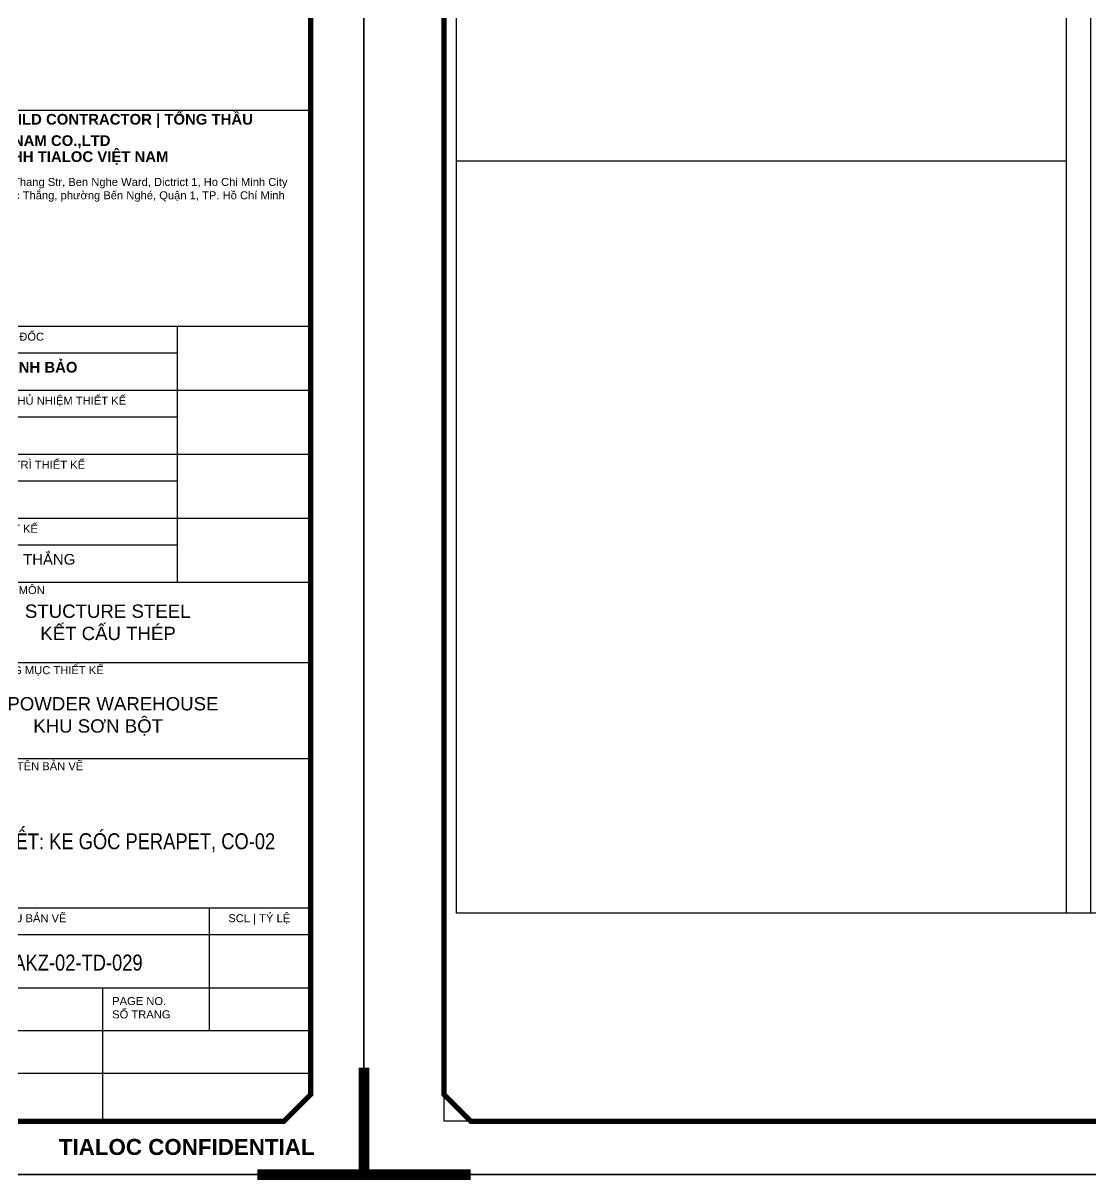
# Model space of a CAD drawing. Header units: inches. Extents: x 340055 to 349452, y -34649 to -30845.
# Drawn here: x 348237.1 to 348469.3, y -33307.2 to -33055.8 of the extents above; entities that cross this region are included whole.
import ezdxf
from ezdxf.enums import TextEntityAlignment as Align

# ---------------------------------------------------------------- set-up
doc = ezdxf.new("R2010")
doc.units = ezdxf.units.IN
doc.header["$MEASUREMENT"] = 0
for name, color, linetype in [('0 @ 1', 7, 'Continuous'), ('2', 2, 'Continuous'), ('3', 3, 'Continuous'), ('NET IN', 3, 'Continuous')]:
    doc.layers.add(name, color=color, linetype=linetype)
doc.layers.add('Cover text', color=7, linetype='Continuous', true_color=0x52370f)
for name, color, linetype, lineweight in [('TEXT @ 1', 7, 'Continuous', 20), ('TL-TIILE BLOCK A2$0$TL-TITLE BLOCK - TEXT @ 1', 7, 'Continuous', 25), ('TL-TIILE BLOCK A2$0$TL-TITLE BLOCK 1', 7, 'Continuous', 50), ('TL-TIILE BLOCK A2$0$TL-TITLE BLOCK 2', 7, 'Continuous', 25)]:
    doc.layers.add(name, color=color, linetype=linetype, lineweight=lineweight)
doc.styles.add('TIEU DE', font='', dxfattribs={"width": 0.8})
doc.styles.add('TL-TIILE BLOCK A2$0$MEP-TEXT T.BLOCK 1', font='arial.ttf', dxfattribs={"height": 1.5})
doc.styles.add('TL-TIILE BLOCK A2$0$MEP-TEXT T.BLOCK 2', font='arial.ttf')
doc.styles.add('TL-TIILE BLOCK A2$0$MEP-TEXT T.BLOCK 3', font='arial.ttf', dxfattribs={"height": 3})
doc.styles.get('TIEU DE').set_extended_font_data('.VnArial NarrowH')

# ---------------------------------------------------------------- blocks, each defined once
blk = doc.blocks.new('kt kien truc 1')
at = {"layer": 'Defpoints'}
for p in [(15, 15), (20, 10)]:
    blk.add_line(p, (15, 10), dxfattribs=at)
at = {"layer": 'Defpoints', "color": 8}
blk.add_lwpolyline([(0, 0), (594, 0), (594, 420), (0, 420)], close=True, dxfattribs=at)
at = {"layer": 'Defpoints', "color": 8, "const_width": 2}
for points in [[(0, 20), (0, 0), (20, 0)], [(594, 20), (594, 0), (574, 0)]]:
    blk.add_lwpolyline(points, dxfattribs=at)
at = {"layer": 'TL-TIILE BLOCK A2$0$TL-TITLE BLOCK 1', "const_width": 1}
blk.add_lwpolyline([(20, 10), (579, 10), (584, 15), (584, 405), (579, 410), (20, 410), (15, 405), (15, 15)], close=True, dxfattribs=at)
at = {"layer": 'TL-TIILE BLOCK A2$0$TL-TITLE BLOCK 2'}
for p, q in [((509, 199.5), (584, 199.5)), ((509, 159), (584, 159)), ((559, 159), (559, 111)), ((509, 154), (559, 154)), ((509, 147), (584, 147)), ((509, 142), (559, 142)), ((509, 135), (584, 135)), ((509, 130), (559, 130)), ((509, 123), (584, 123)), ((509, 118), (559, 118)), ((509, 111), (584, 111)), ((509, 96), (584, 96)), ((509, 78), (584, 78)), ((509, 50), (584, 50)), ((565, 50), (565, 27)), ((509, 45), (584, 45)), ((509, 35), (584, 35)), ((545, 35), (545, 10)), ((509, 27), (584, 27)), ((509, 19), (584, 19))]:
    blk.add_line(p, q, dxfattribs=at)
at = {"layer": '0 @ 1', "attachment_point": 1}
for s, width, insert, char_height, style in [('\\pt10;{\\fArial|b1|i0|c0|p34;NGUYỄN THANH BẢO}', 32.1571, (510.79, 152.31), 2, 'TL-TIILE BLOCK A2$0$MEP-TEXT T.BLOCK 2'), ('\\pt15;{\\fArial|b1|i0|c0|p34;TIALOC CONFIDENTIAL}', 49.3859, (536.78, 6.67), 3, 'TL-TIILE BLOCK A2$0$MEP-TEXT T.BLOCK 3')]:
    blk.add_mtext_dynamic_manual_height_columns(s, width=width, gutter_width=12.5, heights=[0], dxfattribs=dict(at, insert=insert, char_height=char_height, style=style))
at = {"layer": 'TEXT @ 1', "attachment_point": 1, "style": 'TL-TIILE BLOCK A2$0$MEP-TEXT T.BLOCK 1'}
for s, width, insert, char_height in [('{\\C1;NGUYỄN VĂN THẮNG}', 50.8254, (510.84, 116.31), 2), ('\\pi10.02899;{\\C1;STUCTURE STEEL \\P\\pi12.90587;KẾT CẤU THÉP}', 50.8254, (520.39, 106.84), 2.5), ('\\pi10.78205;{\\C1;POWDER WAREHOUSE\\P     KHU SƠN BỘT}', 64.0147, (516.35, 89.49), 2.5)]:
    blk.add_mtext_dynamic_manual_height_columns(s, width=width, gutter_width=15, heights=[0], dxfattribs=dict(at, insert=insert, char_height=char_height))
at = {"layer": 'TL-TIILE BLOCK A2$0$TL-TITLE BLOCK - TEXT @ 1', "attachment_point": 1}
for s, width, insert, char_height, style in [('{\\fArial|b1|i0|c0|p34;DESIGN & BUILD CONTRACTOR | TỔNG THẦU}', 66.5482, (510.78, 198.79), 2, 'TL-TIILE BLOCK A2$0$MEP-TEXT T.BLOCK 2'), ('{\\fArial|b1|i0|c0|p34;TIALOC VIETNAM CO.,LTD}', 66.5482, (510.78, 194.79), 2, 'TL-TIILE BLOCK A2$0$MEP-TEXT T.BLOCK 2'), ('{\\fArial|b1|i0|c0|p34;CÔNG TY TNHH TIALOC VIỆT NAM}', 66.5482, (510.78, 191.79), 2, 'TL-TIILE BLOCK A2$0$MEP-TEXT T.BLOCK 2'), ('ADD:^I37 Ton Duc Thang Str, Ben Nghe Ward, Dictrict 1, Ho Chi Minh City ', 70.4569, (510.78, 186.79), 1.5, 'TL-TIILE BLOCK A2$0$MEP-TEXT T.BLOCK 1'), ('Địa chỉ: 37 Tôn Đức Thắng, phường Bến Nghé, Quận 1, TP. Hồ Chí Minh', 70.522, (510.78, 184.29), 1.5, 'TL-TIILE BLOCK A2$0$MEP-TEXT T.BLOCK 1'), ('DIRECTOR | GIÁM ĐỐC', 57.2397, (510.78, 157.79), 1.5, 'TL-TIILE BLOCK A2$0$MEP-TEXT T.BLOCK 1'), ('APPROVED BY | CHỦ NHIỆM THIẾT KẾ', 57.2397, (510.78, 145.79), 1.5, 'TL-TIILE BLOCK A2$0$MEP-TEXT T.BLOCK 1'), ('CHECK BY | CHỦ TRÌ THIẾT KẾ', 50.8254, (510.78, 133.79), 1.5, 'TL-TIILE BLOCK A2$0$MEP-TEXT T.BLOCK 1'), ('DESIGNED | THIẾT KẾ', 44.9979, (510.78, 121.79), 1.5, 'TL-TIILE BLOCK A2$0$MEP-TEXT T.BLOCK 1'), ('DEPARMENT | BỘ MÔN', 63.0963, (510.78, 110.29), 1.5, 'TL-TIILE BLOCK A2$0$MEP-TEXT T.BLOCK 1'), ('ITEM TITLE | HẠNG MỤC THIẾT KẾ', 63.0963, (510.78, 95.29), 1.5, 'TL-TIILE BLOCK A2$0$MEP-TEXT T.BLOCK 1'), ('DRAWING TITLE | TÊN BẢN VẼ', 63.0963, (510.78, 77.29), 1.5, 'TL-TIILE BLOCK A2$0$MEP-TEXT T.BLOCK 1'), ('DWG.NO | SỐ HIỆU BẢN VẼ', 37.618, (510.78, 48.79), 1.5, 'TL-TIILE BLOCK A2$0$MEP-TEXT T.BLOCK 1'), ('SCL | TỶ LỆ', 37.618, (568.56, 48.79), 1.5, 'TL-TIILE BLOCK A2$0$MEP-TEXT T.BLOCK 1'), ('PAGE NO.', 21.1246, (546.78, 33.27), 1.5, 'TL-TIILE BLOCK A2$0$MEP-TEXT T.BLOCK 1'), ('SỐ TRANG', 31.0296, (546.78, 30.77), 1.5, 'TL-TIILE BLOCK A2$0$MEP-TEXT T.BLOCK 1')]:
    blk.add_mtext_dynamic_manual_height_columns(s, width=width, gutter_width=15, heights=[0], dxfattribs=dict(at, insert=insert, char_height=char_height, style=style))

msp = doc.modelspace()

# ---------------------------------------------------------------- linework, layer by layer
at = {"color": 8}
msp.add_lwpolyline([(348331.3638, -32897.6426), (348900.7017, -32897.6426), (348900.7017, -33249.2225), (348331.3638, -33249.2225)], close=True, dxfattribs=at)
at = {"layer": '2'}
for p, q in [((348463.9605, -33249.2225), (348463.9605, -32897.6426)), ((348469.2938, -33249.2225), (348469.2938, -32897.6426)), ((348463.9605, -33085.7901), (348331.3638, -33085.7901))]:
    msp.add_line(p, q, dxfattribs=at)
at = {"layer": 'NET IN'}
for points in [[(347622.4698, -32819.401), (348311.2497, -32819.401), (348311.2497, -33306.0016), (347622.4698, -33306.0016)], [(348311.2497, -32819.401), (349000.0296, -32819.401), (349000.0296, -33306.0016), (348311.2497, -33306.0016)]]:
    msp.add_lwpolyline(points, close=True, dxfattribs=at)

# ---------------------------------------------------------------- block references
at = {"layer": '3'}
ref = msp.add_blockref('kt kien truc 1', (347622.4699, -33306.0016), dxfattribs=dict(at, xscale=1.159562065285868, yscale=1.159562065285868, zscale=1.159562065285868))
ref.add_attrib('TENBANVE', 'CHI TIÕT: KE GãC PERAPET, CO-02', dxfattribs={"layer": 'Cover text', "ltscale": 0.5, "height": 3.478686, "style": 'TIEU DE'}).set_placement((348257.9754, -33233.5688), align=Align.MIDDLE_CENTER)
ref.add_attrib('STT', 'CPT-AKZ-02-TD-029', dxfattribs={"layer": 'Cover text', "ltscale": 0.5, "height": 3.478686, "style": 'TIEU DE'}).set_placement((348244.4128, -33259.9361), align=Align.MIDDLE_CENTER)
at = {"layer": '3', "xscale": 1.159562065285868, "yscale": 1.159562065285868, "zscale": 1.159562065285868}
msp.add_blockref('kt kien truc 1', (348311.2497, -33306.0016), dxfattribs=at)

doc.saveas('drawing.dxf')
